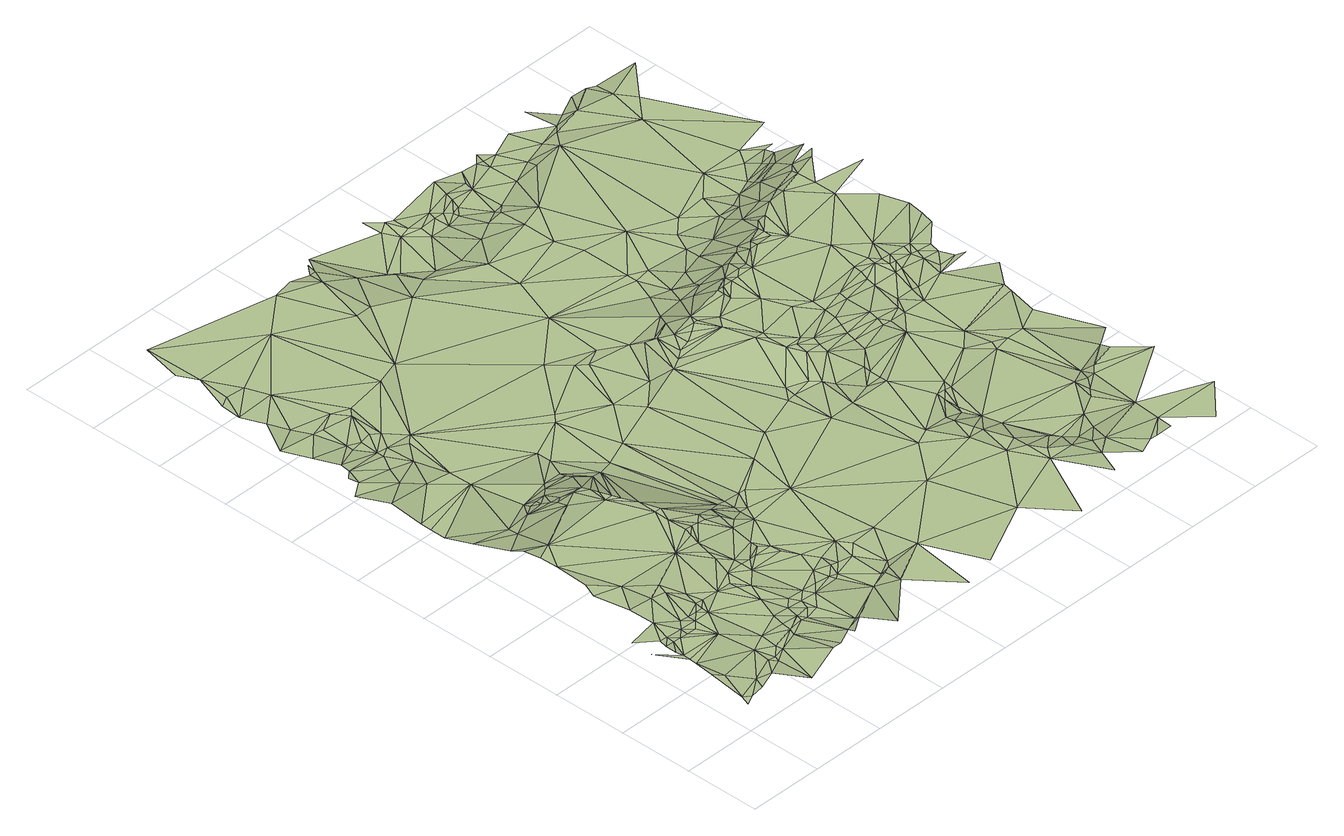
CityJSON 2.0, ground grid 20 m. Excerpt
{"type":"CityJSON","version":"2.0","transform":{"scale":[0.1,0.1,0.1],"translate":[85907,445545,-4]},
"CityObjects":{
"terrain1":{"type":"TINRelief","geometry":[{"type":"CompositeSurface","lod":"1","boundaries":[[[0,1,2]],[[1,3,4]],[[0,5,1]],[[4,3,6]],[[1,5,3]],[[7,8,9]],[[0,10,5]],[[11,12,13]],[[8,14,15]],[[15,14,16]],[[17,6,3]],[[16,18,13]],[[19,5,10]],[[14,18,16]],[[20,7,6]],[[8,21,14]],[[5,17,3]],[[20,8,7]],[[11,13,18]],[[21,18,14]],[[20,21,8]],[[19,22,5]],[[11,18,23]],[[21,23,18]],[[17,20,6]],[[24,25,26]],[[25,11,27]],[[5,22,17]],[[28,23,21]],[[29,24,26]],[[20,28,21]],[[11,23,30]],[[31,32,19]],[[33,23,28]],[[26,25,27]],[[19,32,22]],[[27,11,30]],[[33,28,20]],[[29,26,34]],[[17,22,35]],[[33,36,23]],[[22,32,35]],[[36,30,23]],[[33,20,36]],[[31,37,32]],[[17,35,38]],[[17,39,20]],[[36,40,30]],[[27,30,41]],[[32,37,35]],[[26,27,42]],[[17,38,39]],[[41,30,40]],[[43,34,44]],[[45,36,20]],[[38,35,37]],[[36,46,40]],[[27,41,42]],[[39,45,20]],[[47,43,44]],[[31,48,37]],[[45,46,36]],[[47,44,49]],[[41,40,50]],[[46,50,40]],[[26,51,34]],[[45,52,46]],[[41,53,42]],[[39,38,54]],[[38,37,54]],[[52,50,46]],[[49,55,56]],[[41,50,53]],[[57,58,56]],[[49,44,55]],[[39,59,45]],[[26,42,51]],[[45,60,52]],[[51,44,34]],[[48,61,37]],[[52,60,50]],[[54,37,61]],[[53,50,60]],[[39,54,62]],[[39,62,59]],[[55,57,56]],[[45,63,60]],[[53,51,42]],[[48,64,61]],[[53,60,63]],[[59,65,45]],[[66,67,58]],[[54,61,68]],[[45,65,63]],[[62,54,69]],[[70,67,66]],[[59,62,69]],[[61,64,71]],[[72,73,70]],[[53,63,51]],[[74,55,44]],[[54,68,69]],[[66,58,57]],[[61,71,68]],[[75,57,55]],[[76,73,77]],[[59,69,78]],[[59,78,65]],[[76,77,79]],[[80,63,65]],[[68,81,69]],[[71,81,68]],[[80,82,63]],[[79,83,84]],[[65,78,85]],[[72,70,66]],[[86,78,69]],[[51,87,44]],[[77,73,72]],[[74,75,55]],[[81,86,69]],[[80,65,88]],[[82,89,63]],[[75,90,57]],[[63,91,51]],[[92,93,71]],[[65,85,88]],[[74,44,94]],[[80,88,82]],[[71,95,81]],[[96,85,78]],[[96,78,86]],[[79,97,83]],[[81,98,86]],[[63,89,91]],[[82,88,89]],[[79,77,97]],[[93,95,71]],[[66,57,90]],[[95,98,81]],[[94,44,87]],[[96,86,98]],[[88,85,99]],[[100,75,74]],[[51,91,101]],[[96,99,85]],[[75,102,90]],[[103,102,75]],[[51,101,104]],[[105,75,100]],[[103,75,105]],[[106,107,108]],[[109,110,83]],[[88,111,89]],[[51,104,112]],[[110,113,106]],[[77,72,114]],[[96,98,115]],[[51,112,116]],[[95,115,98]],[[88,99,111]],[[117,83,97]],[[118,90,102]],[[96,115,99]],[[103,118,102]],[[51,116,119]],[[77,114,97]],[[120,91,89]],[[121,108,122]],[[105,100,123]],[[72,66,124]],[[100,74,125]],[[51,119,87]],[[122,108,107]],[[120,101,91]],[[111,126,89]],[[109,83,117]],[[103,105,127]],[[114,72,124]],[[127,90,118]],[[103,127,118]],[[113,107,106]],[[110,128,113]],[[120,104,101]],[[126,120,89]],[[109,128,110]],[[123,100,125]],[[127,105,123]],[[125,74,94]],[[115,129,99]],[[104,130,112]],[[117,97,114]],[[93,131,95]],[[130,116,112]],[[93,132,131]],[[133,90,127]],[[66,90,134]],[[111,135,126]],[[136,111,99]],[[130,119,116]],[[127,123,137]],[[123,125,137]],[[135,120,126]],[[95,131,115]],[[138,130,104]],[[139,140,141]],[[136,99,129]],[[125,94,142]],[[143,113,128]],[[109,143,128]],[[144,117,114]],[[109,117,144]],[[145,135,111]],[[113,146,107]],[[138,119,130]],[[133,134,90]],[[125,142,137]],[[115,147,129]],[[94,87,148]],[[87,119,149]],[[133,127,137]],[[94,150,142]],[[94,151,150]],[[152,114,124]],[[94,153,151]],[[140,121,154]],[[155,104,120]],[[94,148,153]],[[121,122,154]],[[148,87,149]],[[156,143,109]],[[122,107,157]],[[158,139,141]],[[138,159,119]],[[144,114,152]],[[141,140,160]],[[135,161,120]],[[138,104,155]],[[159,149,119]],[[162,145,111]],[[109,144,163]],[[115,164,147]],[[157,107,146]],[[136,129,147]],[[136,165,111]],[[143,166,113]],[[166,146,113]],[[156,109,163]],[[145,167,135]],[[115,131,164]],[[124,66,168]],[[160,140,154]],[[138,169,159]],[[170,152,124]],[[133,137,171]],[[165,162,111]],[[172,131,132]],[[154,122,157]],[[158,141,160]],[[155,120,161]],[[167,161,135]],[[156,166,143]],[[138,155,169]],[[144,152,170]],[[137,142,173]],[[142,150,173]],[[163,144,170]],[[150,151,173]],[[133,174,134]],[[136,147,175]],[[66,134,168]],[[176,167,145]],[[166,157,146]],[[162,176,145]],[[177,178,158]],[[164,179,147]],[[180,149,159]],[[156,163,166]],[[151,153,181]],[[182,159,169]],[[153,148,181]],[[133,171,174]],[[164,131,179]],[[148,149,183]],[[175,147,179]],[[136,184,165]],[[176,161,167]],[[136,175,184]],[[170,124,168]],[[155,182,169]],[[137,173,171]],[[165,176,162]],[[134,174,185]],[[154,157,186]],[[186,166,163]],[[182,180,159]],[[175,179,187]],[[186,157,166]],[[131,188,179]],[[184,175,187]],[[134,185,189]],[[155,190,182]],[[180,183,149]],[[151,181,173]],[[172,191,131]],[[173,174,171]],[[192,161,176]],[[155,161,192]],[[173,185,174]],[[190,180,182]],[[131,191,188]],[[193,176,165]],[[148,183,181]],[[134,189,168]],[[187,179,194]],[[184,193,165]],[[155,192,190]],[[188,194,179]],[[184,187,193]],[[173,181,185]],[[172,195,191]],[[163,170,196]],[[197,180,190]],[[189,185,181]],[[158,160,198]],[[188,191,195]],[[192,176,193]],[[186,163,196]],[[198,160,154]],[[154,186,196]],[[177,158,198]],[[193,187,194]],[[192,197,190]],[[199,183,180]],[[197,199,180]],[[188,195,200]],[[188,200,194]],[[189,181,201]],[[172,202,195]],[[192,203,197]],[[183,201,181]],[[193,194,204]],[[200,204,194]],[[172,205,202]],[[199,206,183]],[[170,168,207]],[[203,199,197]],[[183,206,201]],[[200,195,202]],[[207,168,189]],[[199,208,206]],[[203,208,199]],[[198,154,196]],[[193,204,209]],[[200,209,204]],[[207,189,201]],[[192,193,210]],[[211,196,170]],[[192,210,203]],[[206,212,201]],[[203,213,208]],[[200,202,209]],[[170,207,214]],[[206,208,212]],[[193,209,210]],[[203,210,213]],[[207,201,212]],[[177,198,215]],[[198,196,211]],[[208,213,216]],[[170,214,217]],[[211,170,217]],[[208,216,212]],[[210,216,213]],[[207,212,218]],[[219,209,202]],[[220,202,221]],[[214,207,218]],[[210,209,219]],[[198,211,222]],[[212,216,223]],[[218,212,223]],[[210,224,216]],[[198,222,215]],[[220,219,202]],[[214,218,225]],[[222,211,226]],[[223,216,224]],[[217,214,225]],[[218,223,227]],[[210,228,224]],[[211,229,226]],[[230,210,219]],[[215,222,231]],[[211,217,232]],[[225,218,233]],[[215,231,234]],[[231,222,226]],[[233,218,227]],[[230,228,210]],[[223,224,235]],[[211,232,229]],[[217,225,236]],[[223,235,227]],[[237,234,231]],[[231,226,238]],[[225,233,236]],[[220,239,219]],[[237,231,240]],[[238,226,229]],[[231,238,240]],[[224,241,235]],[[224,228,241]],[[233,227,242]],[[237,240,243]],[[217,236,232]],[[220,244,245]],[[233,242,236]],[[230,219,246]],[[247,240,238]],[[248,227,235]],[[238,229,249]],[[248,242,227]],[[219,239,246]],[[241,228,250]],[[220,245,239]],[[247,238,251]],[[241,252,235]],[[232,236,242]],[[230,253,228]],[[249,229,254]],[[238,249,251]],[[241,250,252]],[[255,235,256]],[[248,235,255]],[[250,228,257]],[[230,258,253]],[[230,246,258]],[[255,256,259]],[[256,235,260]],[[249,261,251]],[[229,232,262]],[[250,263,252]],[[248,264,242]],[[229,262,254]],[[253,257,228]],[[249,254,261]],[[252,260,235]],[[248,255,264]],[[255,259,265]],[[259,256,266]],[[259,267,265]],[[250,257,263]],[[261,254,268]],[[247,251,269]],[[232,242,270]],[[259,266,267]],[[252,263,271]],[[267,272,265]],[[258,246,273]],[[264,255,274]],[[264,270,242]],[[275,246,239]],[[276,239,245]],[[255,265,274]],[[253,277,257]],[[256,260,266]],[[251,261,278]],[[267,266,272]],[[272,279,265]],[[252,271,260]],[[258,273,280]],[[253,258,281]],[[282,239,276]],[[257,283,263]],[[284,246,275]],[[273,246,284]],[[275,239,282]],[[253,285,277]],[[276,245,286]],[[287,268,254]],[[288,265,279]],[[274,265,288]],[[272,266,279]],[[263,283,271]],[[287,254,262]],[[261,268,278]],[[264,274,270]],[[289,245,290]],[[286,245,291]],[[258,280,292]],[[279,266,293]],[[288,279,293]],[[257,277,294]],[[253,281,285]],[[271,295,260]],[[296,266,260]],[[289,291,245]],[[251,278,269]],[[257,294,283]],[[276,286,297]],[[296,260,295]],[[271,283,298]],[[282,276,297]],[[293,266,299]],[[274,288,270]],[[273,300,280]],[[284,275,301]],[[273,284,301]],[[288,293,299]],[[258,292,281]],[[275,282,302]],[[303,232,270]],[[304,268,287]],[[299,266,296]],[[271,305,295]],[[271,298,305]],[[262,232,306]],[[277,285,307]],[[296,295,305]],[[308,298,283]],[[286,291,309]],[[273,301,300]],[[275,302,301]],[[282,297,302]],[[304,310,268]],[[300,311,280]],[[294,277,307]],[[286,309,297]],[[308,283,294]],[[280,311,292]],[[281,312,285]],[[268,310,278]],[[305,298,313]],[[289,314,291]],[[315,270,288]],[[308,313,298]],[[285,312,316]],[[317,232,303]],[[307,285,316]],[[288,299,318]],[[319,300,301]],[[302,297,320]],[[319,311,300]],[[309,291,321]],[[291,314,321]],[[322,269,323]],[[269,278,323]],[[320,297,309]],[[289,324,314]],[[299,296,325]],[[306,232,317]],[[304,287,326]],[[289,327,324]],[[296,305,328]],[[311,329,292]],[[319,329,311]],[[330,323,278]],[[315,288,331]],[[303,270,315]],[[287,262,332]],[[333,281,292]],[[319,301,334]],[[335,330,278]],[[288,336,331]],[[288,318,336]],[[310,335,278]],[[308,294,337]],[[338,323,330]],[[304,326,310]],[[294,307,339]],[[308,337,313]],[[299,340,318]],[[319,334,329]],[[329,333,292]],[[339,307,316]],[[305,313,341]],[[299,325,340]],[[342,321,314]],[[343,302,320]],[[342,314,324]],[[343,320,309]],[[296,328,325]],[[344,324,327]],[[334,333,329]],[[343,309,321]],[[294,339,345]],[[338,330,346]],[[347,335,310]],[[303,315,348]],[[346,330,335]],[[294,345,337]],[[262,306,349]],[[281,350,312]],[[351,313,337]],[[328,305,341]],[[326,352,310]],[[350,316,312]],[[317,303,348]],[[340,353,318]],[[315,331,354]],[[355,301,302]],[[262,349,332]],[[351,356,313]],[[352,347,310]],[[343,321,342]],[[326,287,357]],[[318,353,336]],[[347,346,335]],[[356,341,313]],[[315,354,348]],[[333,350,281]],[[358,331,336]],[[340,325,359]],[[340,359,353]],[[287,332,357]],[[339,316,350]],[[353,358,336]],[[360,324,344]],[[354,331,358]],[[361,342,324]],[[352,362,347]],[[317,348,363]],[[362,346,347]],[[326,364,352]],[[325,328,365]],[[366,334,301]],[[306,317,363]],[[354,367,348]],[[334,368,333]],[[359,358,353]],[[343,355,302]],[[369,359,325]],[[328,341,365]],[[370,362,352]],[[345,339,371]],[[372,338,346]],[[360,344,373]],[[367,374,348]],[[345,375,337]],[[376,370,352]],[[369,358,359]],[[364,376,352]],[[326,357,364]],[[363,348,374]],[[361,343,342]],[[351,337,377]],[[360,361,324]],[[362,378,346]],[[379,325,365]],[[351,377,356]],[[379,369,325]],[[354,380,367]],[[354,358,380]],[[381,341,356]],[[360,373,382]],[[369,383,358]],[[370,384,362]],[[365,341,385]],[[386,370,376]],[[333,368,350]],[[339,350,371]],[[380,374,367]],[[345,371,375]],[[355,366,301]],[[383,387,358]],[[388,343,361]],[[364,389,376]],[[349,306,390]],[[306,363,390]],[[384,378,362]],[[377,337,375]],[[386,384,370]],[[387,380,358]],[[364,357,391]],[[379,383,369]],[[381,356,377]],[[388,355,343]],[[372,346,378]],[[386,376,389]],[[381,385,341]],[[366,368,334]],[[332,349,390]],[[364,391,389]],[[332,392,357]],[[393,387,383]],[[363,374,394]],[[379,393,383]],[[388,361,395]],[[388,395,355]],[[396,374,380]],[[350,397,371]],[[357,392,391]],[[375,371,397]],[[386,398,384]],[[399,389,391]],[[400,380,387]],[[386,389,398]],[[384,398,378]],[[393,400,387]],[[332,390,392]],[[401,365,385]],[[379,402,393]],[[390,363,394]],[[403,395,361]],[[395,404,355]],[[399,391,392]],[[405,350,368]],[[394,374,396]],[[399,398,389]],[[377,375,406]],[[372,378,407]],[[396,380,400]],[[350,408,397]],[[375,397,406]],[[409,381,377]],[[379,365,410]],[[411,385,381]],[[403,404,395]],[[402,400,393]],[[378,398,407]],[[405,408,350]],[[412,355,404]],[[360,413,361]],[[379,414,402]],[[415,368,366]],[[415,405,368]],[[397,408,406]],[[412,366,355]],[[396,400,416]],[[409,377,406]],[[412,404,403]],[[372,407,417]],[[416,400,402]],[[360,418,413]],[[411,381,409]],[[398,417,407]],[[399,392,419]],[[420,385,411]],[[399,419,398]],[[410,365,401]],[[390,394,421]],[[401,385,420]],[[416,402,422]],[[412,403,423]],[[379,424,414]],[[394,396,425]],[[414,422,402]],[[426,406,408]],[[396,416,425]],[[415,366,427]],[[412,427,366]],[[415,427,405]],[[428,408,405]],[[426,409,406]],[[429,403,361]],[[421,394,425]],[[398,430,417]],[[428,426,408]],[[431,422,414]],[[379,410,424]],[[416,422,432]],[[390,421,433]],[[425,416,432]],[[434,411,409]],[[435,405,427]],[[398,419,436]],[[412,423,437]],[[412,435,427]],[[398,436,430]],[[438,422,431]],[[434,420,411]],[[426,439,409]],[[431,414,424]],[[434,401,420]],[[438,432,422]],[[429,423,403]],[[428,440,426]],[[419,392,441]],[[392,390,442]],[[439,434,409]],[[438,431,424]],[[440,439,426]],[[412,437,435]],[[434,443,401]],[[410,401,443]],[[421,425,444]],[[445,437,423]],[[428,446,440]],[[438,447,432]],[[425,432,448]],[[430,436,449]],[[428,405,450]],[[451,430,449]],[[433,421,444]],[[452,438,424]],[[429,445,423]],[[453,443,434]],[[439,454,434]],[[435,455,405]],[[454,453,434]],[[440,456,439]],[[419,457,436]],[[440,446,456]],[[452,447,438]],[[432,447,448]],[[442,390,433]],[[425,448,458]],[[449,436,459]],[[439,460,454]],[[410,443,461]],[[451,449,459]],[[392,442,441]],[[425,458,444]],[[456,460,439]],[[428,462,446]],[[419,441,457]],[[461,443,453]],[[454,463,453]],[[452,448,447]],[[460,463,454]],[[457,459,436]],[[461,453,463]],[[464,452,424]],[[437,465,435]],[[450,405,455]],[[466,456,446]],[[467,460,456]],[[433,444,468]],[[467,463,460]],[[464,448,452]],[[428,450,462]],[[469,458,448]],[[470,424,410]],[[435,465,471]],[[461,463,472]],[[469,444,458]],[[462,466,446]],[[435,471,455]],[[466,467,456]],[[467,472,463]],[[464,424,473]],[[457,441,442]],[[457,474,459]],[[475,469,448]],[[475,448,464]],[[470,410,461]],[[469,476,444]],[[476,468,444]],[[461,472,477]],[[467,477,472]],[[478,433,468]],[[466,479,467]],[[462,480,466]],[[479,477,467]],[[474,481,459]],[[457,442,474]],[[470,473,424]],[[442,433,478]],[[469,482,476]],[[475,482,469]],[[475,464,483]],[[482,468,476]],[[484,479,466]],[[462,485,480]],[[484,466,480]],[[486,477,479]],[[450,487,462]],[[464,473,483]],[[461,477,488]],[[484,486,479]],[[484,480,485]],[[489,485,462]],[[478,468,482]],[[474,442,490]],[[491,475,483]],[[491,482,475]],[[474,492,481]],[[486,493,477]],[[494,470,461]],[[483,473,495]],[[474,490,492]],[[494,461,488]],[[496,473,470]],[[491,497,482]],[[478,482,498]],[[493,499,477]],[[497,498,482]],[[496,495,473]],[[491,483,500]],[[488,477,499]],[[483,495,500]],[[501,490,442]],[[501,442,478]],[[478,498,502]],[[503,492,490]],[[491,504,497]],[[491,500,505]],[[506,498,497]],[[507,508,492]],[[505,500,495]],[[491,505,504]],[[509,495,496]],[[496,470,510]],[[503,507,492]],[[504,506,497]],[[502,498,511]],[[478,502,512]],[[503,490,501]],[[506,511,498]],[[505,495,509]],[[501,478,512]],[[503,513,507]],[[505,514,504]],[[505,509,515]],[[504,516,506]],[[502,511,517]],[[516,511,506]],[[512,502,517]],[[514,516,504]],[[516,517,511]],[[503,501,518]],[[503,519,513]],[[512,517,520]],[[503,518,519]],[[521,501,512]],[[518,501,522]],[[523,519,518]],[[522,501,521]],[[524,523,518]],[[524,518,522]]]}]}
},
"vertices":[
[89,80,14],[67,90,19],[66,70,10],[86,160,31],[65,180,35],[134,110,20],[68,230,37],[70,250,37],[70,270,37],[22,320,40],[132,90,10],[90,380,58],[2,360,62],[70,340,40],[92,320,35],[68,290,36],[68,320,37],[201,180,27],[90,340,39],[183,110,10],[181,270,34],[112,320,35],[204,140,18],[136,340,35],[47,520,83],[68,430,80],[115,500,81],[136,430,73],[135,320,34],[64,560,83],[155,360,37],[227,30,14],[226,130,9],[160,320,34],[68,650,82],[226,140,14],[181,340,33],[261,150,12],[249,160,21],[246,200,30],[180,360,35],[181,430,65],[181,450,75],[68,700,81],[113,720,81],[224,340,33],[205,360,33],[68,750,73],[338,70,15],[67,790,53],[225,380,36],[288,500,77],[226,360,33],[225,410,47],[317,180,19],[132,830,43],[43,880,39],[135,860,38],[25,950,29],[316,230,30],[248,380,33],[317,170,10],[313,200,25],[294,380,31],[361,70,15],[338,290,31],[204,1040,29],[25,990,30],[362,190,14],[360,200,21],[24,1020,31],[407,90,16],[137,1110,31],[46,1130,17],[249,790,78],[195,860,44],[15,1210,11],[114,1170,15],[361,230,27],[58,1240,11],[335,360,31],[381,190,10],[335,380,30],[69,1280,15],[46,1260,18],[384,250,30],[403,210,15],[361,630,82],[361,340,31],[360,410,30],[225,900,34],[362,450,47],[407,70,22],[452,100,20],[317,740,82],[450,110,12],[405,230,22],[136,1220,13],[423,200,10],[428,250,27],[250,820,69],[359,470,56],[226,880,40],[239,860,50],[361,500,65],[249,840,59],[48,1370,14],[113,1430,12],[18,1440,14],[159,1280,15],[75,1310,13],[405,380,29],[360,520,75],[135,1350,10],[181,1190,26],[449,230,19],[363,540,80],[158,1260,16],[245,880,44],[360,590,81],[402,430,31],[70,1530,12],[92,1480,10],[269,830,67],[200,1100,31],[291,810,79],[405,410,29],[270,880,46],[134,1330,10],[470,250,23],[382,540,78],[563,160,11],[491,20,29],[293,900,40],[312,920,34],[430,410,28],[495,280,29],[316,810,79],[401,540,76],[46,1640,17],[46,1590,12],[69,1650,23],[322,790,81],[160,1330,17],[181,1270,22],[447,410,29],[135,1420,18],[515,250,17],[361,680,83],[378,630,82],[328,770,81],[338,740,82],[220,1240,28],[345,720,82],[136,1580,29],[471,500,45],[186,1330,24],[178,1440,28],[69,1730,29],[424,560,77],[115,1640,29],[475,450,29],[497,380,29],[204,1310,28],[527,240,10],[519,340,28],[204,1400,28],[475,430,28],[385,1010,29],[424,540,73],[244,1260,28],[361,880,46],[607,120,26],[404,860,35],[360,900,39],[541,270,24],[496,410,28],[68,1890,28],[44,1780,29],[541,250,10],[475,570,56],[429,860,31],[472,540,56],[519,590,35],[542,300,28],[362,920,33],[224,1420,27],[564,270,19],[608,180,10],[385,970,30],[496,520,44],[609,170,18],[540,500,29],[609,320,27],[610,270,10],[632,180,15],[339,1440,27],[538,540,30],[294,1730,29],[540,560,31],[648,200,12],[471,870,29],[722,180,30],[560,540,29],[632,290,24],[699,0,30],[541,590,31],[495,1060,28],[586,590,28],[700,290,29],[676,520,29],[405,1460,29],[542,900,28],[604,590,28],[515,1080,28],[407,1820,27],[699,650,29],[629,1220,27],[628,1010,29],[901,320,31],[968,110,29],[787,20,32],[474,1640,27],[675,950,28],[785,700,28],[675,1170,27],[517,1640,29],[745,1010,27],[923,630,27],[609,1600,25],[990,430,27],[513,1780,26],[761,1330,25],[698,1150,27],[463,1830,28],[811,1000,31],[743,1170,30],[517,1820,21],[582,1740,20],[1104,270,27],[533,1820,22],[902,740,30],[806,1130,31],[542,1850,19],[1058,0,28],[1148,180,28],[1081,360,28],[566,1870,11],[835,1110,33],[654,1690,15],[924,740,33],[646,1710,10],[927,770,35],[992,630,31],[677,1630,21],[854,1090,43],[837,1010,39],[991,720,43],[1035,450,27],[854,1020,47],[967,900,83],[666,1690,11],[806,1460,27],[968,740,47],[855,1100,37],[877,1060,58],[945,980,82],[878,1020,58],[727,1640,11],[744,1820,12],[927,1150,32],[991,830,81],[900,1030,69],[1105,430,25],[902,1110,48],[1125,360,25],[1148,250,28],[1013,700,35],[764,1780,11],[917,1040,77],[1102,450,24],[1101,630,30],[1150,290,25],[1014,790,75],[1117,380,27],[1058,650,29],[1171,210,28],[811,1560,26],[929,1060,79],[1239,110,30],[1217,50,26],[1217,180,26],[1146,520,27],[929,1040,78],[1059,770,62],[987,880,82],[992,900,82],[1217,250,15],[1015,820,81],[970,1010,81],[1151,450,10],[1172,410,10],[1184,360,11],[967,1220,25],[789,1620,16],[1036,830,81],[990,1310,25],[1104,700,31],[1056,790,73],[1238,230,11],[810,1730,12],[1150,500,20],[1102,650,29],[1058,810,79],[1262,160,24],[991,1150,40],[1102,680,30],[990,1280,26],[1037,1060,80],[1161,470,10],[1228,250,11],[1260,200,14],[737,1870,17],[765,1830,23],[1284,140,30],[1079,990,82],[873,1640,17],[1307,50,26],[1105,920,82],[1170,520,25],[788,1780,21],[1012,1130,52],[968,1510,27],[1190,540,27],[1192,520,21],[808,1760,20],[1037,1080,80],[1144,790,55],[783,1820,25],[1147,740,36],[1036,1040,81],[1148,860,80],[1307,200,15],[1329,250,13],[1352,70,26],[1147,770,44],[855,1780,26],[851,1760,23],[1015,1200,29],[991,1440,25],[1259,720,31],[1146,810,65],[864,1730,11],[1055,1080,81],[1053,1150,49],[1396,340,16],[1149,830,74],[969,1600,26],[1080,1100,79],[1081,1080,81],[1418,110,27],[1420,180,30],[878,1760,22],[1036,1290,25],[928,1670,16],[1150,900,81],[1369,550,12],[1056,1170,40],[1305,590,28],[1101,1080,81],[900,1750,15],[1239,770,35],[945,1850,25],[1373,70,23],[1081,1220,30],[1240,790,42],[907,1740,10],[1237,810,51],[930,1800,26],[1147,1080,81],[1125,1150,61],[1217,860,72],[1417,70,25],[1125,1100,81],[928,1780,21],[1215,880,79],[926,1760,12],[1127,1130,77],[1374,270,25],[969,1690,13],[1104,1420,25],[969,1670,22],[1035,1620,26],[1149,1100,80],[1148,1280,25],[1392,290,26],[1147,1240,28],[1262,770,33],[992,1780,14],[992,1690,17],[1170,1150,74],[1305,920,79],[1194,1130,80],[1438,320,27],[1416,320,26],[1349,630,30],[1307,790,34],[992,1800,20],[1307,770,31],[1306,860,59],[1325,1010,81],[1304,880,67],[1437,360,13],[1599,110,26],[1216,1130,81],[1374,570,18],[1194,1170,66],[1011,1830,26],[1509,20,26],[1082,1730,13],[1306,900,75],[1172,1330,25],[1215,1150,79],[1459,340,28],[1285,1100,81],[1212,1260,28],[1327,810,36],[1415,560,11],[1368,770,31],[1597,290,29],[1059,1830,21],[1259,1130,81],[1261,1170,79],[1217,1370,26],[1349,900,76],[1462,560,11],[1082,1810,11],[1530,390,18],[1260,1150,81],[1373,860,57],[1374,810,37],[1146,1730,21],[1230,1740,24],[1349,920,80],[1285,1310,25],[1530,360,27],[1393,810,32],[1283,1190,78],[1284,1240,53],[1080,1830,17],[1531,680,31],[1080,1850,24],[1305,1190,79],[1371,900,75],[1375,880,70],[1532,660,25],[1393,860,57],[1149,1760,14],[1283,1290,29],[1121,1830,12],[1394,880,67],[1395,950,80],[1463,810,32],[1396,900,74],[1351,1220,77],[1591,430,11],[1463,860,46],[1442,880,60],[1307,1380,25],[1328,1290,37],[1465,1130,82],[1527,590,11],[1442,900,70],[1394,1220,81],[1216,1780,15],[1352,1250,62],[1330,1310,29],[1461,900,68],[1373,1440,25],[1464,880,56],[1485,830,32],[1193,1860,13],[1371,1330,27],[1397,1240,75],[1510,860,40],[1532,830,33],[1506,880,51],[1577,740,35],[1554,990,80],[1555,820,34],[1262,1780,22],[1416,1310,47],[1284,1800,16],[1552,920,66],[1532,1060,81],[1463,1240,81],[1465,1190,81],[1418,1330,34],[1417,1350,26],[1554,950,74],[1464,1260,77],[1420,1670,27],[1461,1400,25],[1350,1800,23],[1486,1330,49],[1485,1280,72],[1486,1350,36],[1323,1820,14],[1279,1890,11],[1529,1260,81],[1597,1170,81],[1484,1370,28],[1487,1440,25],[1385,1850,14],[1555,1310,74],[1549,1280,81],[1525,1370,35],[1526,1400,27],[1443,1780,27],[1421,1840,22],[1550,1400,29],[1598,1470,25],[1474,1730,28],[1444,1830,22],[1556,1820,28]
]}
